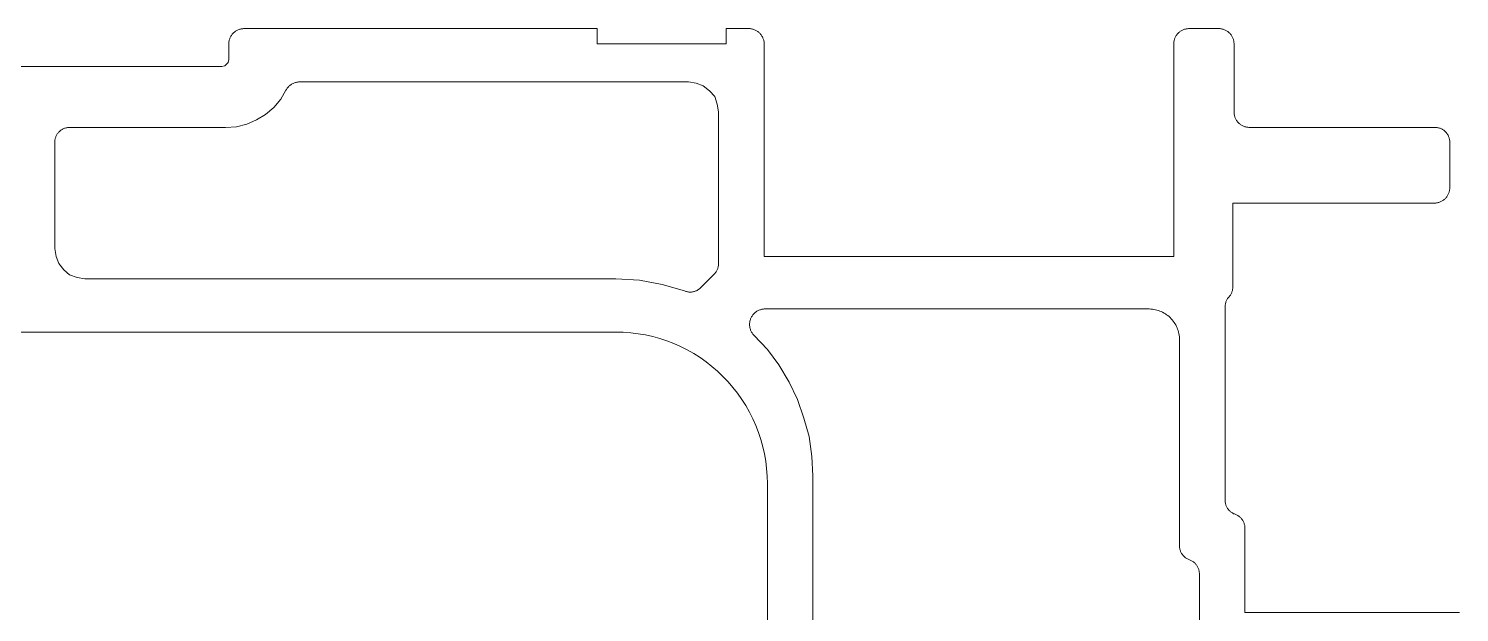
# Model space of a CAD drawing. Header units: millimetres. Extents: x -999 to 4635, y -962 to 3668.
# Drawn here: x -761.6 to -667.2, y 3028.6 to 3067.1 of the extents above; entities that cross this region are included whole.
import ezdxf

# ---------------------------------------------------------------- set-up
doc = ezdxf.new("R2010")
doc.units = ezdxf.units.MM
doc.layers.add('GORUNEN', color=7, linetype='Continuous', lineweight=9)

msp = doc.modelspace()

# ---------------------------------------------------------------- linework, layer by layer
at = {"layer": 'GORUNEN'}
for points in [[(-748.371, 3066.106), (-748.37, 3066.156), (-748.366, 3066.206), (-748.36, 3066.255), (-748.352, 3066.304), (-748.341, 3066.353), (-748.327, 3066.401), (-748.312, 3066.448), (-748.294, 3066.495), (-748.274, 3066.54), (-748.251, 3066.585), (-748.227, 3066.628), (-748.2, 3066.67), (-748.171, 3066.711), (-748.14, 3066.751), (-748.108, 3066.788), (-748.074, 3066.824), (-748.037, 3066.859), (-748, 3066.891), (-747.96, 3066.922), (-747.92, 3066.951), (-747.877, 3066.977), (-747.834, 3067.002), (-747.789, 3067.024), (-747.744, 3067.045), (-747.697, 3067.063), (-747.65, 3067.078), (-747.602, 3067.092), (-747.553, 3067.102), (-747.504, 3067.111), (-747.455, 3067.117), (-747.405, 3067.121), (-747.355, 3067.122)], [(-747.355, 3067.122), (-724.072, 3067.122)], [(-724.072, 3067.122), (-724.072, 3066.106)], [(-715.563, 3066.106), (-715.563, 3067.122)], [(-715.563, 3067.122), (-714.039, 3067.122)], [(-714.039, 3067.122), (-713.989, 3067.119), (-713.939, 3067.113), (-713.89, 3067.105), (-713.841, 3067.094), (-713.792, 3067.081), (-713.744, 3067.065), (-713.698, 3067.047), (-713.652, 3067.027), (-713.607, 3067.005), (-713.563, 3066.981), (-713.521, 3066.954), (-713.48, 3066.925), (-713.44, 3066.895), (-713.402, 3066.862), (-713.365, 3066.828), (-713.331, 3066.791), (-713.298, 3066.753), (-713.267, 3066.714), (-713.238, 3066.673), (-713.211, 3066.631), (-713.186, 3066.587), (-713.164, 3066.543), (-713.143, 3066.497), (-713.125, 3066.45), (-713.109, 3066.402), (-713.096, 3066.354), (-713.085, 3066.305), (-713.076, 3066.256), (-713.07, 3066.206), (-713.066, 3066.156), (-713.065, 3066.106)], [(-686.056, 3066.106), (-686.055, 3066.156), (-686.052, 3066.206), (-686.045, 3066.255), (-686.037, 3066.304), (-686.026, 3066.353), (-686.013, 3066.401), (-685.997, 3066.448), (-685.979, 3066.495), (-685.959, 3066.54), (-685.936, 3066.585), (-685.912, 3066.628), (-685.885, 3066.67), (-685.856, 3066.711), (-685.826, 3066.751), (-685.793, 3066.788), (-685.759, 3066.824), (-685.723, 3066.859), (-685.685, 3066.891), (-685.646, 3066.922), (-685.605, 3066.951), (-685.563, 3066.977), (-685.519, 3067.002), (-685.475, 3067.024), (-685.429, 3067.045), (-685.383, 3067.063), (-685.335, 3067.078), (-685.287, 3067.092), (-685.239, 3067.102), (-685.189, 3067.111), (-685.14, 3067.117), (-685.09, 3067.121), (-685.04, 3067.122)], [(-685.04, 3067.122), (-683.051, 3067.122)], [(-683.051, 3067.122), (-683.001, 3067.119), (-682.951, 3067.113), (-682.902, 3067.105), (-682.853, 3067.094), (-682.804, 3067.081), (-682.756, 3067.065), (-682.71, 3067.047), (-682.664, 3067.027), (-682.619, 3067.005), (-682.575, 3066.981), (-682.533, 3066.954), (-682.492, 3066.925), (-682.452, 3066.895), (-682.414, 3066.862), (-682.377, 3066.828), (-682.343, 3066.791), (-682.31, 3066.753), (-682.279, 3066.714), (-682.25, 3066.673), (-682.223, 3066.631), (-682.198, 3066.587), (-682.176, 3066.543), (-682.155, 3066.497), (-682.137, 3066.45), (-682.121, 3066.402), (-682.108, 3066.354), (-682.097, 3066.305), (-682.088, 3066.256), (-682.082, 3066.206), (-682.078, 3066.156), (-682.077, 3066.106)], [(-748.371, 3065.09), (-748.371, 3066.106)], [(-724.072, 3066.106), (-715.563, 3066.106)], [(-713.065, 3066.106), (-713.065, 3052.094)], [(-686.056, 3052.094), (-686.056, 3066.106)], [(-682.077, 3066.106), (-682.077, 3061.619)], [(-771.146, 3064.624), (-748.837, 3064.624)], [(-748.625, 3064.667), (-748.837, 3064.624)], [(-748.413, 3064.878), (-748.625, 3064.667)], [(-748.371, 3065.09), (-748.413, 3064.878)], [(-744.603, 3063.058), (-744.942, 3062.465)], [(-744.603, 3063.058), (-744.575, 3063.105), (-744.545, 3063.15), (-744.512, 3063.193), (-744.477, 3063.235), (-744.44, 3063.275), (-744.402, 3063.314), (-744.361, 3063.35), (-744.318, 3063.384), (-744.274, 3063.416), (-744.229, 3063.446), (-744.182, 3063.474), (-744.133, 3063.499), (-744.084, 3063.521), (-744.033, 3063.542), (-743.982, 3063.559), (-743.929, 3063.574), (-743.876, 3063.587), (-743.823, 3063.597), (-743.769, 3063.604), (-743.714, 3063.608)], [(-718.06, 3063.608), (-743.714, 3063.608)], [(-718.06, 3063.608), (-717.552, 3063.524)], [(-717.552, 3063.524), (-717.087, 3063.354)], [(-717.087, 3063.354), (-716.663, 3063.016)], [(-716.663, 3063.016), (-716.325, 3062.635)], [(-745.408, 3061.915), (-745.958, 3061.449)], [(-744.942, 3062.465), (-745.408, 3061.915)], [(-716.325, 3062.635), (-716.155, 3062.127)], [(-716.155, 3062.127), (-716.071, 3061.619)], [(-746.551, 3061.111), (-747.186, 3060.814)], [(-745.958, 3061.449), (-746.551, 3061.111)], [(-716.071, 3051.628), (-716.071, 3061.619)], [(-681.061, 3060.603), (-681.111, 3060.604), (-681.161, 3060.608), (-681.21, 3060.614), (-681.259, 3060.622), (-681.308, 3060.633), (-681.356, 3060.646), (-681.403, 3060.662), (-681.45, 3060.68), (-681.495, 3060.7), (-681.54, 3060.723), (-681.583, 3060.747), (-681.626, 3060.774), (-681.666, 3060.803), (-681.706, 3060.833), (-681.743, 3060.866), (-681.78, 3060.9), (-681.814, 3060.936), (-681.846, 3060.974), (-681.877, 3061.013), (-681.906, 3061.054), (-681.933, 3061.096), (-681.957, 3061.14), (-681.98, 3061.184), (-682, 3061.23), (-682.018, 3061.276), (-682.033, 3061.324), (-682.047, 3061.372), (-682.058, 3061.42), (-682.066, 3061.47), (-682.072, 3061.519), (-682.076, 3061.569), (-682.077, 3061.619)], [(-759.843, 3059.629), (-759.842, 3059.677), (-759.839, 3059.724), (-759.833, 3059.772), (-759.825, 3059.819), (-759.814, 3059.866), (-759.801, 3059.912), (-759.787, 3059.957), (-759.769, 3060.002), (-759.75, 3060.045), (-759.728, 3060.088), (-759.705, 3060.13), (-759.679, 3060.17), (-759.652, 3060.209), (-759.622, 3060.247), (-759.591, 3060.283), (-759.558, 3060.317), (-759.524, 3060.35), (-759.487, 3060.382), (-759.45, 3060.411), (-759.411, 3060.439), (-759.37, 3060.464), (-759.329, 3060.488), (-759.286, 3060.509), (-759.242, 3060.529), (-759.198, 3060.546), (-759.152, 3060.561), (-759.106, 3060.573), (-759.06, 3060.584), (-759.013, 3060.592), (-758.965, 3060.598), (-758.918, 3060.601), (-758.87, 3060.603)], [(-748.583, 3060.603), (-758.87, 3060.603)], [(-747.863, 3060.645), (-748.583, 3060.603)], [(-747.186, 3060.814), (-747.863, 3060.645)], [(-681.061, 3060.603), (-668.869, 3060.603)], [(-668.869, 3060.603), (-668.821, 3060.604), (-668.774, 3060.602), (-668.726, 3060.598), (-668.679, 3060.592), (-668.632, 3060.584), (-668.586, 3060.573), (-668.54, 3060.56), (-668.495, 3060.545), (-668.45, 3060.528), (-668.407, 3060.508), (-668.364, 3060.486), (-668.323, 3060.463), (-668.283, 3060.437), (-668.244, 3060.41), (-668.207, 3060.38), (-668.171, 3060.349), (-668.136, 3060.316), (-668.104, 3060.281), (-668.073, 3060.245), (-668.043, 3060.208), (-668.016, 3060.169), (-667.991, 3060.128), (-667.967, 3060.087), (-667.946, 3060.044), (-667.927, 3060.001), (-667.91, 3059.956), (-667.895, 3059.911), (-667.882, 3059.865), (-667.872, 3059.818), (-667.864, 3059.771), (-667.858, 3059.724), (-667.854, 3059.677), (-667.853, 3059.629)], [(-759.843, 3059.629), (-759.843, 3052.602)], [(-667.853, 3059.629), (-667.853, 3056.623)], [(-667.853, 3056.623), (-667.854, 3056.573), (-667.858, 3056.524), (-667.864, 3056.474), (-667.873, 3056.425), (-667.884, 3056.376), (-667.897, 3056.328), (-667.912, 3056.281), (-667.93, 3056.235), (-667.951, 3056.189), (-667.973, 3056.144), (-667.998, 3056.101), (-668.024, 3056.059), (-668.053, 3056.018), (-668.084, 3055.979), (-668.116, 3055.941), (-668.151, 3055.905), (-668.187, 3055.871), (-668.225, 3055.838), (-668.264, 3055.807), (-668.305, 3055.779), (-668.347, 3055.752), (-668.39, 3055.727), (-668.435, 3055.705), (-668.48, 3055.685), (-668.527, 3055.667), (-668.574, 3055.651), (-668.622, 3055.638), (-668.671, 3055.627), (-668.72, 3055.618), (-668.77, 3055.612), (-668.819, 3055.609), (-668.869, 3055.607)], [(-668.869, 3055.607), (-682.162, 3055.607)], [(-682.162, 3055.607), (-682.162, 3050.062)], [(-759.759, 3052.094), (-759.843, 3052.602)], [(-759.589, 3051.628), (-759.759, 3052.094)], [(-759.251, 3051.205), (-759.589, 3051.628)], [(-716.071, 3051.628), (-716.072, 3051.578), (-716.076, 3051.528), (-716.082, 3051.479), (-716.09, 3051.43), (-716.101, 3051.381), (-716.115, 3051.333), (-716.13, 3051.286), (-716.148, 3051.239), (-716.168, 3051.193), (-716.19, 3051.149), (-716.215, 3051.105), (-716.241, 3051.063), (-716.27, 3051.022), (-716.3, 3050.983), (-716.333, 3050.945), (-716.367, 3050.908)], [(-713.065, 3052.094), (-686.056, 3052.094)], [(-758.87, 3050.866), (-759.251, 3051.205)], [(-758.362, 3050.697), (-758.87, 3050.866)], [(-757.854, 3050.612), (-758.362, 3050.697)], [(-757.854, 3050.612), (-722.844, 3050.612)], [(-722.844, 3050.612), (-721.278, 3050.527)], [(-721.278, 3050.527), (-719.796, 3050.231)], [(-717.256, 3050.019), (-716.367, 3050.908)], [(-719.796, 3050.231), (-718.314, 3049.808)], [(-717.256, 3050.019), (-717.291, 3049.986), (-717.327, 3049.955), (-717.364, 3049.926), (-717.403, 3049.899), (-717.443, 3049.873), (-717.485, 3049.85), (-717.528, 3049.828), (-717.571, 3049.809), (-717.616, 3049.792), (-717.661, 3049.777), (-717.707, 3049.764), (-717.753, 3049.753), (-717.8, 3049.745), (-717.847, 3049.739), (-717.895, 3049.736), (-717.943, 3049.734), (-717.99, 3049.735), (-718.038, 3049.739), (-718.085, 3049.745), (-718.132, 3049.753), (-718.179, 3049.763), (-718.225, 3049.776), (-718.27, 3049.791), (-718.314, 3049.808)], [(-682.162, 3050.062), (-682.163, 3050.015), (-682.166, 3049.968), (-682.172, 3049.922), (-682.18, 3049.876), (-682.19, 3049.83), (-682.203, 3049.785), (-682.218, 3049.741), (-682.234, 3049.697), (-682.253, 3049.655), (-682.274, 3049.613), (-682.298, 3049.572), (-682.323, 3049.533), (-682.35, 3049.495), (-682.378, 3049.458), (-682.409, 3049.423)], [(-713.742, 3046.887), (-713.777, 3046.924), (-713.809, 3046.963), (-713.839, 3047.004), (-713.867, 3047.046), (-713.893, 3047.09), (-713.917, 3047.134), (-713.939, 3047.18), (-713.958, 3047.227), (-713.975, 3047.275), (-713.99, 3047.323), (-714.002, 3047.372), (-714.012, 3047.422), (-714.019, 3047.472), (-714.024, 3047.523), (-714.027, 3047.573), (-714.026, 3047.624), (-714.024, 3047.675), (-714.019, 3047.725), (-714.011, 3047.775), (-714.001, 3047.825), (-713.989, 3047.874), (-713.974, 3047.923), (-713.956, 3047.97), (-713.937, 3048.017), (-713.915, 3048.063), (-713.891, 3048.107), (-713.865, 3048.151), (-713.836, 3048.193), (-713.806, 3048.233), (-713.774, 3048.272), (-713.739, 3048.31), (-713.703, 3048.345), (-713.665, 3048.379), (-713.626, 3048.411), (-713.585, 3048.441), (-713.543, 3048.469), (-713.499, 3048.494), (-713.454, 3048.518), (-713.408, 3048.539), (-713.361, 3048.558), (-713.313, 3048.575), (-713.265, 3048.589), (-713.216, 3048.601), (-713.166, 3048.611), (-713.116, 3048.618), (-713.065, 3048.622)], [(-687.665, 3048.622), (-713.065, 3048.622)], [(-687.665, 3048.622), (-687.564, 3048.618), (-687.462, 3048.608), (-687.362, 3048.593), (-687.262, 3048.573), (-687.164, 3048.549), (-687.067, 3048.519), (-686.971, 3048.485), (-686.877, 3048.445), (-686.786, 3048.402), (-686.696, 3048.353), (-686.609, 3048.3), (-686.525, 3048.243), (-686.444, 3048.182), (-686.366, 3048.117), (-686.292, 3048.048), (-686.221, 3047.976), (-686.153, 3047.899), (-686.09, 3047.82), (-686.03, 3047.738), (-685.975, 3047.653), (-685.924, 3047.565), (-685.878, 3047.474), (-685.836, 3047.382), (-685.799, 3047.287), (-685.766, 3047.191), (-685.739, 3047.093), (-685.716, 3046.994), (-685.698, 3046.894), (-685.686, 3046.793), (-685.678, 3046.692), (-685.675, 3046.59)], [(-682.67, 3048.749), (-682.669, 3048.799), (-682.665, 3048.848), (-682.659, 3048.897), (-682.65, 3048.945), (-682.64, 3048.993), (-682.626, 3049.041), (-682.611, 3049.087), (-682.593, 3049.133), (-682.573, 3049.178), (-682.551, 3049.222), (-682.527, 3049.265), (-682.5, 3049.307), (-682.472, 3049.347), (-682.441, 3049.386), (-682.409, 3049.423)], [(-682.67, 3048.749), (-682.67, 3036.007)], [(-722.844, 3047.098), (-767.844, 3047.098)], [(-722.844, 3047.098), (-722.354, 3047.086), (-721.865, 3047.05), (-721.378, 3046.99), (-720.895, 3046.906), (-720.417, 3046.799), (-719.944, 3046.668), (-719.478, 3046.514), (-719.021, 3046.338), (-718.573, 3046.139), (-718.135, 3045.919), (-717.708, 3045.677), (-717.294, 3045.415), (-716.893, 3045.132), (-716.506, 3044.831), (-716.135, 3044.51), (-715.78, 3044.172), (-715.441, 3043.817), (-715.121, 3043.446), (-714.82, 3043.059), (-714.537, 3042.658), (-714.275, 3042.244), (-714.033, 3041.817), (-713.813, 3041.379), (-713.614, 3040.931), (-713.437, 3040.473), (-713.284, 3040.008), (-713.153, 3039.535), (-713.045, 3039.057), (-712.962, 3038.574), (-712.902, 3038.087), (-712.865, 3037.598), (-712.853, 3037.108)], [(-713.742, 3046.887), (-712.853, 3045.955)], [(-712.853, 3045.955), (-712.091, 3044.939)], [(-685.675, 3033.001), (-685.675, 3046.59)], [(-712.091, 3044.939), (-711.414, 3043.796)], [(-711.414, 3043.796), (-710.864, 3042.653)], [(-710.864, 3042.653), (-710.44, 3041.426)], [(-710.44, 3041.426), (-710.102, 3040.198)], [(-710.102, 3040.198), (-709.932, 3038.886)], [(-709.932, 3038.886), (-709.848, 3037.616)], [(-709.848, 3037.616), (-709.848, 2993.123)], [(-712.853, 2956.632), (-712.853, 3037.108)], [(-682.014, 3035.076), (-682.059, 3035.094), (-682.104, 3035.113), (-682.147, 3035.135), (-682.189, 3035.159), (-682.23, 3035.185), (-682.27, 3035.213), (-682.308, 3035.243), (-682.345, 3035.274), (-682.38, 3035.308), (-682.414, 3035.343), (-682.445, 3035.38), (-682.475, 3035.418), (-682.503, 3035.458), (-682.529, 3035.499), (-682.553, 3035.541), (-682.575, 3035.584), (-682.594, 3035.629), (-682.612, 3035.674), (-682.627, 3035.72), (-682.64, 3035.767), (-682.651, 3035.814), (-682.659, 3035.862), (-682.665, 3035.91), (-682.669, 3035.958), (-682.67, 3036.007)], [(-682.014, 3035.076), (-681.969, 3035.059), (-681.924, 3035.039), (-681.881, 3035.017), (-681.838, 3034.993), (-681.797, 3034.967), (-681.758, 3034.939), (-681.719, 3034.909), (-681.683, 3034.878), (-681.647, 3034.844), (-681.614, 3034.809), (-681.582, 3034.772), (-681.552, 3034.734), (-681.524, 3034.694), (-681.498, 3034.653), (-681.474, 3034.611), (-681.452, 3034.567), (-681.433, 3034.523), (-681.415, 3034.478), (-681.4, 3034.432), (-681.387, 3034.385), (-681.376, 3034.337), (-681.368, 3034.29), (-681.362, 3034.241), (-681.359, 3034.193), (-681.357, 3034.144)], [(-681.357, 3034.144), (-681.357, 3028.599)], [(-685.019, 3032.07), (-685.065, 3032.088), (-685.109, 3032.107), (-685.152, 3032.129), (-685.195, 3032.153), (-685.236, 3032.179), (-685.275, 3032.207), (-685.314, 3032.237), (-685.35, 3032.268), (-685.386, 3032.302), (-685.419, 3032.337), (-685.451, 3032.374), (-685.481, 3032.412), (-685.509, 3032.452), (-685.535, 3032.493), (-685.559, 3032.535), (-685.58, 3032.578), (-685.6, 3032.623), (-685.618, 3032.668), (-685.633, 3032.714), (-685.646, 3032.761), (-685.656, 3032.808), (-685.665, 3032.856), (-685.671, 3032.904), (-685.674, 3032.953), (-685.675, 3033.001)], [(-685.019, 3032.07), (-684.974, 3032.053), (-684.93, 3032.033), (-684.886, 3032.011), (-684.844, 3031.987), (-684.803, 3031.961), (-684.763, 3031.933), (-684.725, 3031.903), (-684.688, 3031.872), (-684.653, 3031.838), (-684.619, 3031.803), (-684.588, 3031.766), (-684.558, 3031.728), (-684.53, 3031.688), (-684.504, 3031.647), (-684.48, 3031.605), (-684.458, 3031.562), (-684.438, 3031.517), (-684.421, 3031.472), (-684.406, 3031.426), (-684.393, 3031.379), (-684.382, 3031.332), (-684.374, 3031.284), (-684.368, 3031.236), (-684.364, 3031.187), (-684.363, 3031.139)], [(-684.363, 3011.623), (-684.363, 3031.139)], [(-681.357, 3028.599), (-667.218, 3028.599)]]:
    msp.add_lwpolyline(points, dxfattribs=at)

doc.saveas('drawing.dxf')
